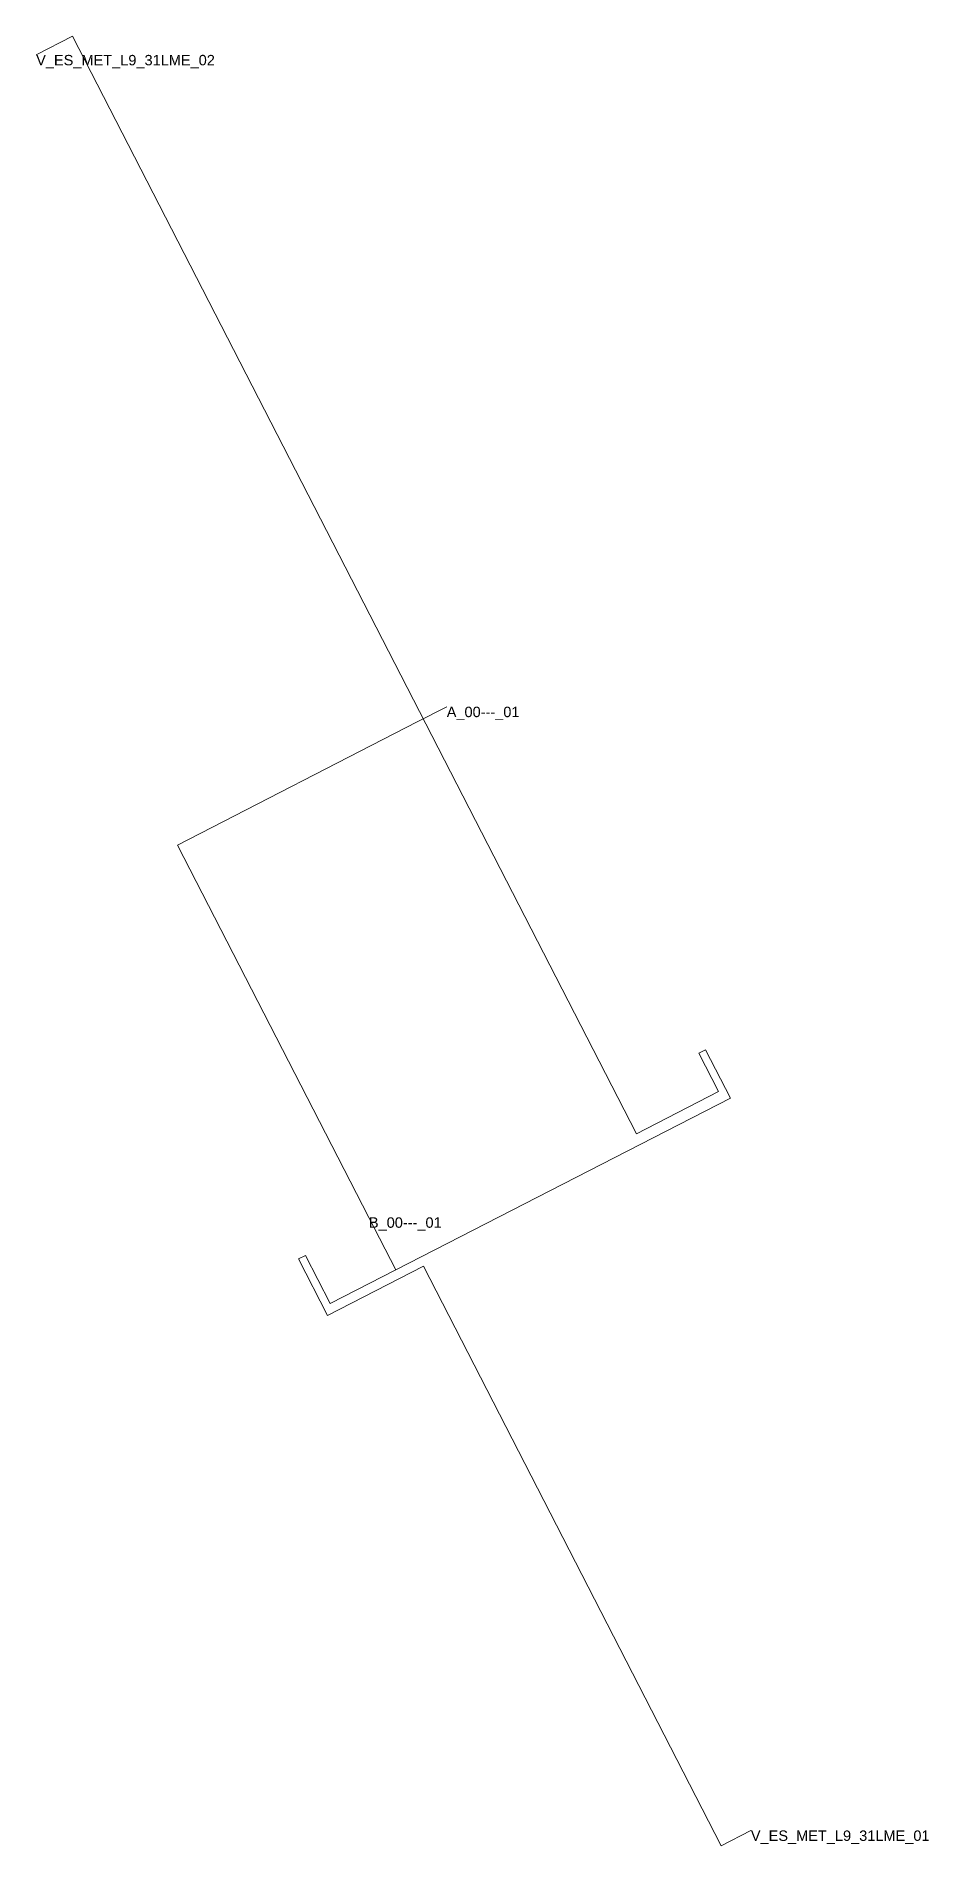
# Model space of a CAD drawing. Header units: metres. Extents: x 424928.6 to 424971.4, y 4575633.1 to 4575719.9.
import ezdxf
from ezdxf.enums import TextEntityAlignment as Align

# ---------------------------------------------------------------- set-up
doc = ezdxf.new("R2010")
doc.units = ezdxf.units.M
doc.header["$MEASUREMENT"] = 0
for name, color, linetype, lineweight, true_color in [('01_A_AccesTren_t', 40, 'Continuous', 0, 0xffd600), ('01_C_AccesExt_t', 251, 'Continuous', 0, 0x646464), ('01_I_AscensorD_l', 251, 'Continuous', 0, 0x646464), ('01_I_BarreraTarifaria_t', 251, 'Continuous', 0, 0x646464), ('01_I_HoritzontalD_l', 251, 'Continuous', 0, 0x646464)]:
    doc.layers.add(name, color=color, linetype=linetype, lineweight=lineweight, true_color=true_color)
doc.styles.add('Style-Arial', font='arial.ttf')

msp = doc.modelspace()

# ---------------------------------------------------------------- linework, layer by layer
at = {"layer": '01_I_AscensorD_l'}
for p, q in [((424948.277783, 4575687.753496), (424946.854659, 4575687.022246, -10)), ((424960.710811, 4575671.284859, -10), (424960.38705, 4575671.118499, -20)), ((424941.498584, 4575661.412987, -10), (424941.165861, 4575661.24202, -20))]:
    msp.add_line(p, q, dxfattribs=at)
at = {"layer": '01_I_HoritzontalD_l'}
msp.add_line((424944.540987, 4575663.241035, -10), (424945.838566, 4575660.71575, -10), dxfattribs=at)
at = {"layer": '01_I_HoritzontalD_l', "flags": 128}
for points, elevation in [([(424960.38705, 4575671.118499), (424961.33, 4575669.283377), (424957.383928, 4575667.255749), (424930.312165, 4575719.941518), (424928.563347, 4575719.042917)], -20), ([(424944.540987, 4575663.241035), (424935.357048, 4575681.114378), (424946.854659, 4575687.022246)], -10), ([(424945.838566, 4575660.71575), (424961.900751, 4575668.969054), (424960.710811, 4575671.284859)], -10), ([(424941.165861, 4575661.24202), (424942.5598, 4575658.529176), (424947.155394, 4575660.890528), (424961.449649, 4575633.071467), (424962.882296, 4575633.807872)], -20), ([(424945.838566, 4575660.71575), (424942.688538, 4575659.097156), (424941.498584, 4575661.412987)], -10)]:
    msp.add_lwpolyline(points, dxfattribs=dict(at, elevation=elevation))

# ---------------------------------------------------------------- texts
at = {"layer": '01_A_AccesTren_t', "style": 'Style-Arial'}
for s, p in [('V_ES_MET_L9_31LME_02', (424928.563347, 4575719.042917, -20)), ('V_ES_MET_L9_31LME_01', (424962.882296, 4575633.807872, -20))]:
    msp.add_text(s, height=0.5, dxfattribs=at).set_placement(p, align=Align.TOP_LEFT)
at = {"layer": '01_C_AccesExt_t', "style": 'Style-Arial'}
msp.add_text('A_00---_01', height=0.5, dxfattribs=at).set_placement((424948.277783, 4575687.753496), align=Align.TOP_LEFT)
at = {"layer": '01_I_BarreraTarifaria_t', "style": 'Style-Arial'}
msp.add_text('B_00---_01', height=0.5, dxfattribs=at).set_placement((424944.540987, 4575663.241035, -10), align=Align.TOP_LEFT)

doc.saveas('drawing.dxf')
